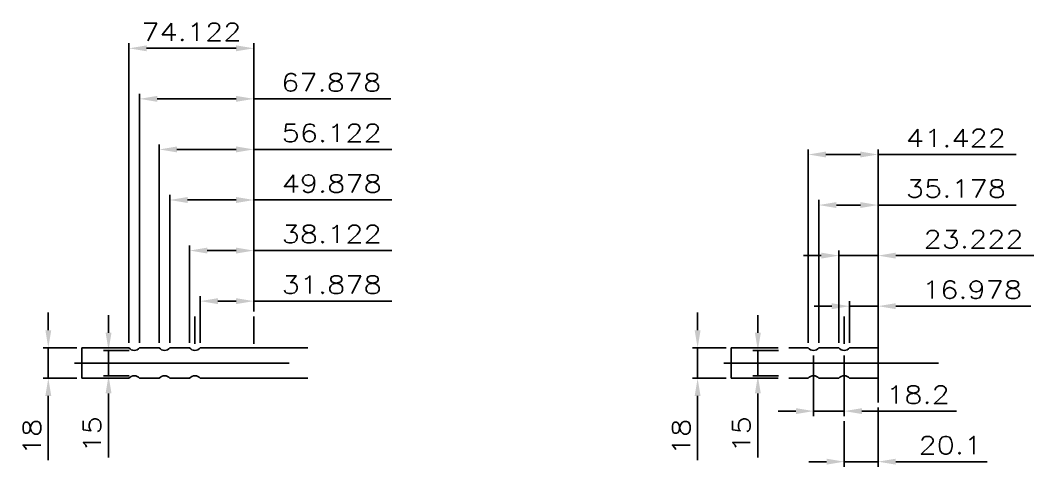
# Model space of a CAD drawing. Header units: millimetres. Extents: x -3508 to 12243, y -3609 to 4092.
# Drawn here: x 11642 to 12243, y -2322 to -2057 of the extents above; entities that cross this region are included whole.
import ezdxf

# ---------------------------------------------------------------- set-up
doc = ezdxf.new("R2010")
doc.units = ezdxf.units.MM
doc.header["$LTSCALE"] = 0.3
doc.header["$PDSIZE"] = -50
doc.layers.add('AM_5', color=3, linetype='Continuous', lineweight=25)
doc.styles.get("Standard").update_dxf_attribs({"font": 'romans.shx', "width": 1.2})
doc.dimstyles.new('AM_ISO$0', dxfattribs={"dimtxt": 3.5, "dimasz": 3.5, "dimexe": 1, "dimexo": 1, "dimgap": 1.5, "dimtad": 1, "dimdsep": 46, "dimtxsty": 'Standard', "dimcen": 0, "dimclrd": 256, "dimclre": 256, "dimclrt": 2, "dimadec": 0, "dimazin": 2, "dimtp": 0.1, "dimtm": 0.1, "dimtfac": 0.71, "dimtdec": 3, "dimtmove": 0, "dimatfit": 3, "dimfxl": 0, "dimlwd": -1, "dimlwe": -1, "dimarcsym": 0})

# ---------------------------------------------------------------- blocks, each defined once
blk = doc.blocks.new('*D1147')
at = {"layer": 'AM_5', "linetype": 'ByBlock', "transparency": 16777216}
for p, q in [((11748.29, -2248.15), (11748.29, -2220.39)), ((11758.79, -2223.39), (11769.66, -2223.39)), ((11780.16, -2229.59), (11780.16, -2220.39)), ((11780.16, -2223.39), (11862.06, -2223.39))]:
    blk.add_line(p, q, dxfattribs=at)
at = {"layer": 'AM_5', "transparency": 16777216}
for points in [[(11758.79, -2221.64), (11758.79, -2225.14), (11748.29, -2223.39)], [(11769.66, -2221.64), (11769.66, -2225.14), (11780.16, -2223.39)]]:
    blk.add_solid(points, dxfattribs=at)
at = {"layer": 'Defpoints', "color": 0, "transparency": 16777216}
for p in [(11780.16, -2223.39), (11780.16, -2232.59), (11748.29, -2251.15)]:
    blk.add_point(p, dxfattribs=at)
at = {"layer": 'AM_5', "color": 2, "transparency": 16777216, "insert": (11826.36, -2213.64), "char_height": 10.5, "attachment_point": 5}
blk.add_mtext('31.878', dxfattribs=at)
blk = doc.blocks.new('*D1148')
at = {"layer": 'AM_5', "linetype": 'ByBlock', "transparency": 16777216}
for p, q in [((11742.04, -2248.15), (11742.04, -2190.39)), ((11752.54, -2193.39), (11769.66, -2193.39)), ((11780.16, -2229.59), (11780.16, -2190.39)), ((11780.16, -2193.39), (11862.06, -2193.39))]:
    blk.add_line(p, q, dxfattribs=at)
at = {"layer": 'AM_5', "transparency": 16777216}
for points in [[(11752.54, -2191.64), (11752.54, -2195.14), (11742.04, -2193.39)], [(11769.66, -2191.64), (11769.66, -2195.14), (11780.16, -2193.39)]]:
    blk.add_solid(points, dxfattribs=at)
at = {"layer": 'Defpoints', "color": 0, "transparency": 16777216}
for p in [(11780.16, -2193.39), (11780.16, -2232.59), (11742.04, -2251.15)]:
    blk.add_point(p, dxfattribs=at)
at = {"layer": 'AM_5', "color": 2, "transparency": 16777216, "insert": (11826.36, -2183.64), "char_height": 10.5, "attachment_point": 5}
blk.add_mtext('38.122', dxfattribs=at)
blk = doc.blocks.new('*D1149')
at = {"layer": 'AM_5', "linetype": 'ByBlock', "transparency": 16777216}
for p, q in [((11730.29, -2248.15), (11730.29, -2160.39)), ((11740.79, -2163.39), (11769.66, -2163.39)), ((11780.16, -2229.59), (11780.16, -2160.39)), ((11780.16, -2163.39), (11862.06, -2163.39))]:
    blk.add_line(p, q, dxfattribs=at)
at = {"layer": 'AM_5', "transparency": 16777216}
for points in [[(11740.79, -2161.64), (11740.79, -2165.14), (11730.29, -2163.39)], [(11769.66, -2161.64), (11769.66, -2165.14), (11780.16, -2163.39)]]:
    blk.add_solid(points, dxfattribs=at)
at = {"layer": 'Defpoints', "color": 0, "transparency": 16777216}
for p in [(11780.16, -2163.39), (11780.16, -2232.59), (11730.29, -2251.15)]:
    blk.add_point(p, dxfattribs=at)
at = {"layer": 'AM_5', "color": 2, "transparency": 16777216, "insert": (11826.36, -2153.64), "char_height": 10.5, "attachment_point": 5}
blk.add_mtext('49.878', dxfattribs=at)
blk = doc.blocks.new('*D1150')
at = {"layer": 'AM_5', "linetype": 'ByBlock', "transparency": 16777216}
for p, q in [((11724.04, -2248.15), (11724.04, -2130.39)), ((11734.54, -2133.39), (11769.66, -2133.39)), ((11780.16, -2229.59), (11780.16, -2130.39)), ((11780.16, -2133.39), (11862.06, -2133.39))]:
    blk.add_line(p, q, dxfattribs=at)
at = {"layer": 'AM_5', "transparency": 16777216}
for points in [[(11734.54, -2131.64), (11734.54, -2135.14), (11724.04, -2133.39)], [(11769.66, -2131.64), (11769.66, -2135.14), (11780.16, -2133.39)]]:
    blk.add_solid(points, dxfattribs=at)
at = {"layer": 'Defpoints', "color": 0, "transparency": 16777216}
for p in [(11780.16, -2133.39), (11780.16, -2232.59), (11724.04, -2251.15)]:
    blk.add_point(p, dxfattribs=at)
at = {"layer": 'AM_5', "color": 2, "transparency": 16777216, "insert": (11826.36, -2123.64), "char_height": 10.5, "attachment_point": 5}
blk.add_mtext('56.122', dxfattribs=at)
blk = doc.blocks.new('*D1151')
at = {"layer": 'AM_5', "linetype": 'ByBlock', "transparency": 16777216}
for p, q in [((11712.29, -2248.15), (11712.29, -2100.39)), ((11722.79, -2103.39), (11769.66, -2103.39)), ((11780.16, -2229.59), (11780.16, -2100.39)), ((11780.16, -2103.39), (11861.46, -2103.39))]:
    blk.add_line(p, q, dxfattribs=at)
at = {"layer": 'AM_5', "transparency": 16777216}
for points in [[(11722.79, -2101.64), (11722.79, -2105.14), (11712.29, -2103.39)], [(11769.66, -2101.64), (11769.66, -2105.14), (11780.16, -2103.39)]]:
    blk.add_solid(points, dxfattribs=at)
at = {"layer": 'Defpoints', "color": 0, "transparency": 16777216}
for p in [(11780.16, -2103.39), (11780.16, -2232.59), (11712.29, -2251.15)]:
    blk.add_point(p, dxfattribs=at)
at = {"layer": 'AM_5', "color": 2, "transparency": 16777216, "insert": (11826.06, -2093.64), "char_height": 10.5, "attachment_point": 5}
blk.add_mtext('67.878', dxfattribs=at)
blk = doc.blocks.new('*D1152')
at = {"layer": 'AM_5', "linetype": 'ByBlock', "transparency": 16777216}
for p, q in [((11706.04, -2248.15), (11706.04, -2070.39)), ((11716.54, -2073.39), (11769.66, -2073.39)), ((11780.16, -2229.59), (11780.16, -2070.39))]:
    blk.add_line(p, q, dxfattribs=at)
at = {"layer": 'AM_5', "transparency": 16777216}
for points in [[(11716.54, -2071.64), (11716.54, -2075.14), (11706.04, -2073.39)], [(11769.66, -2071.64), (11769.66, -2075.14), (11780.16, -2073.39)]]:
    blk.add_solid(points, dxfattribs=at)
at = {"layer": 'Defpoints', "color": 0, "transparency": 16777216}
for p in [(11780.16, -2073.39), (11780.16, -2232.59), (11706.04, -2251.15)]:
    blk.add_point(p, dxfattribs=at)
at = {"layer": 'AM_5', "color": 2, "transparency": 16777216, "insert": (11743.1, -2063.64), "char_height": 10.5, "attachment_point": 5}
blk.add_mtext('74.122', dxfattribs=at)
blk = doc.blocks.new('*D1153')
at = {"layer": 'AM_5', "linetype": 'ByBlock', "transparency": 16777216}
for p, q in [((11658.17, -2240.65), (11658.17, -2230.15)), ((11675.05, -2251.15), (11655.17, -2251.15)), ((11658.17, -2251.15), (11658.17, -2269.15)), ((11675.05, -2269.15), (11655.17, -2269.15)), ((11658.17, -2279.65), (11658.17, -2317.75))]:
    blk.add_line(p, q, dxfattribs=at)
at = {"layer": 'AM_5', "transparency": 16777216}
for points in [[(11656.42, -2240.65), (11659.92, -2240.65), (11658.17, -2251.15)], [(11656.42, -2279.65), (11659.92, -2279.65), (11658.17, -2269.15)]]:
    blk.add_solid(points, dxfattribs=at)
at = {"layer": 'Defpoints', "color": 0, "transparency": 16777216}
for p in [(11678.05, -2251.15), (11658.17, -2269.15), (11678.05, -2269.15)]:
    blk.add_point(p, dxfattribs=at)
at = {"layer": 'AM_5', "color": 2, "transparency": 16777216, "insert": (11648.42, -2303.95), "char_height": 10.5, "attachment_point": 5, "rotation": 90}
blk.add_mtext('18', dxfattribs=at)
blk = doc.blocks.new('*D1154')
at = {"layer": 'AM_5', "linetype": 'ByBlock', "transparency": 16777216}
for p, q in [((11693.93, -2242.15), (11693.93, -2231.65)), ((11706.16, -2252.65), (11690.93, -2252.65)), ((11693.93, -2252.65), (11693.93, -2267.65)), ((11706.16, -2267.65), (11690.93, -2267.65)), ((11693.93, -2278.15), (11693.93, -2316.25))]:
    blk.add_line(p, q, dxfattribs=at)
at = {"layer": 'AM_5', "transparency": 16777216}
for points in [[(11692.18, -2242.15), (11695.68, -2242.15), (11693.93, -2252.65)], [(11692.18, -2278.15), (11695.68, -2278.15), (11693.93, -2267.65)]]:
    blk.add_solid(points, dxfattribs=at)
at = {"layer": 'Defpoints', "color": 0, "transparency": 16777216}
for p in [(11709.16, -2252.65), (11693.93, -2267.65), (11709.16, -2267.65)]:
    blk.add_point(p, dxfattribs=at)
at = {"layer": 'AM_5', "color": 2, "transparency": 16777216, "insert": (11684.18, -2302.45), "char_height": 10.5, "attachment_point": 5, "rotation": 90}
blk.add_mtext('15', dxfattribs=at)
blk = doc.blocks.new('*D1157')
at = {"layer": 'AM_5', "linetype": 'ByBlock', "transparency": 16777216}
for p, q in [((12133.66, -2248.15), (12133.66, -2223.39)), ((12150.64, -2232.59), (12150.64, -2223.39)), ((12123.16, -2226.39), (12112.66, -2226.39)), ((12133.66, -2226.39), (12150.64, -2226.39)), ((12161.14, -2226.39), (12241.24, -2226.39))]:
    blk.add_line(p, q, dxfattribs=at)
at = {"layer": 'AM_5', "transparency": 16777216}
for points in [[(12123.16, -2224.64), (12123.16, -2228.14), (12133.66, -2226.39)], [(12161.14, -2224.64), (12161.14, -2228.14), (12150.64, -2226.39)]]:
    blk.add_solid(points, dxfattribs=at)
at = {"layer": 'Defpoints', "color": 0, "transparency": 16777216}
for p in [(12150.64, -2226.39), (12150.64, -2235.59), (12133.66, -2251.15)]:
    blk.add_point(p, dxfattribs=at)
at = {"layer": 'AM_5', "color": 2, "transparency": 16777216, "insert": (12206.44, -2216.64), "char_height": 10.5, "attachment_point": 5}
blk.add_mtext('16.978', dxfattribs=at)
blk = doc.blocks.new('*D1158')
at = {"layer": 'AM_5', "linetype": 'ByBlock', "transparency": 16777216}
for p, q in [((12127.41, -2248.15), (12127.41, -2193.39)), ((12150.64, -2232.59), (12150.64, -2193.39)), ((12116.91, -2196.39), (12106.41, -2196.39)), ((12127.41, -2196.39), (12150.64, -2196.39)), ((12161.14, -2196.39), (12243.04, -2196.39))]:
    blk.add_line(p, q, dxfattribs=at)
at = {"layer": 'AM_5', "transparency": 16777216}
for points in [[(12116.91, -2194.64), (12116.91, -2198.14), (12127.41, -2196.39)], [(12161.14, -2194.64), (12161.14, -2198.14), (12150.64, -2196.39)]]:
    blk.add_solid(points, dxfattribs=at)
at = {"layer": 'Defpoints', "color": 0, "transparency": 16777216}
for p in [(12150.64, -2196.39), (12150.64, -2235.59), (12127.41, -2251.15)]:
    blk.add_point(p, dxfattribs=at)
at = {"layer": 'AM_5', "color": 2, "transparency": 16777216, "insert": (12207.34, -2186.64), "char_height": 10.5, "attachment_point": 5}
blk.add_mtext('23.222', dxfattribs=at)
blk = doc.blocks.new('*D1159')
at = {"layer": 'AM_5', "linetype": 'ByBlock', "transparency": 16777216}
for p, q in [((12115.46, -2248.15), (12115.46, -2163.39)), ((12150.64, -2232.59), (12150.64, -2163.39)), ((12125.96, -2166.39), (12140.14, -2166.39)), ((12150.64, -2166.39), (12232.54, -2166.39))]:
    blk.add_line(p, q, dxfattribs=at)
at = {"layer": 'AM_5', "transparency": 16777216}
for points in [[(12125.96, -2164.64), (12125.96, -2168.14), (12115.46, -2166.39)], [(12140.14, -2164.64), (12140.14, -2168.14), (12150.64, -2166.39)]]:
    blk.add_solid(points, dxfattribs=at)
at = {"layer": 'Defpoints', "color": 0, "transparency": 16777216}
for p in [(12150.64, -2166.39), (12150.64, -2235.59), (12115.46, -2251.15)]:
    blk.add_point(p, dxfattribs=at)
at = {"layer": 'AM_5', "color": 2, "transparency": 16777216, "insert": (12196.84, -2156.64), "char_height": 10.5, "attachment_point": 5}
blk.add_mtext('35.178', dxfattribs=at)
blk = doc.blocks.new('*D1160')
at = {"layer": 'AM_5', "linetype": 'ByBlock', "transparency": 16777216}
for p, q in [((12109.21, -2248.15), (12109.21, -2133.39)), ((12150.64, -2232.59), (12150.64, -2133.39)), ((12119.71, -2136.39), (12140.14, -2136.39)), ((12150.64, -2136.39), (12232.54, -2136.39))]:
    blk.add_line(p, q, dxfattribs=at)
at = {"layer": 'AM_5', "transparency": 16777216}
for points in [[(12119.71, -2134.64), (12119.71, -2138.14), (12109.21, -2136.39)], [(12140.14, -2134.64), (12140.14, -2138.14), (12150.64, -2136.39)]]:
    blk.add_solid(points, dxfattribs=at)
at = {"layer": 'Defpoints', "color": 0, "transparency": 16777216}
for p in [(12150.64, -2136.39), (12150.64, -2235.59), (12109.21, -2251.15)]:
    blk.add_point(p, dxfattribs=at)
at = {"layer": 'AM_5', "color": 2, "transparency": 16777216, "insert": (12196.84, -2126.64), "char_height": 10.5, "attachment_point": 5}
blk.add_mtext('41.422', dxfattribs=at)
blk = doc.blocks.new('*D1155')
at = {"layer": 'AM_5', "linetype": 'ByBlock', "transparency": 16777216}
for p, q in [((12043.54, -2240.65), (12043.54, -2230.15)), ((12060.42, -2251.15), (12040.54, -2251.15)), ((12043.54, -2251.15), (12043.54, -2269.15)), ((12060.42, -2269.15), (12040.54, -2269.15)), ((12043.54, -2279.65), (12043.54, -2317.75))]:
    blk.add_line(p, q, dxfattribs=at)
at = {"layer": 'AM_5', "transparency": 16777216}
for points in [[(12041.79, -2240.65), (12045.29, -2240.65), (12043.54, -2251.15)], [(12041.79, -2279.65), (12045.29, -2279.65), (12043.54, -2269.15)]]:
    blk.add_solid(points, dxfattribs=at)
at = {"layer": 'Defpoints', "color": 0, "transparency": 16777216}
for p in [(12063.42, -2251.15), (12043.54, -2269.15), (12063.42, -2269.15)]:
    blk.add_point(p, dxfattribs=at)
at = {"layer": 'AM_5', "color": 2, "transparency": 16777216, "insert": (12033.79, -2303.95), "char_height": 10.5, "attachment_point": 5, "rotation": 90}
blk.add_mtext('18', dxfattribs=at)
blk = doc.blocks.new('*D1156')
at = {"layer": 'AM_5', "linetype": 'ByBlock', "transparency": 16777216}
for p, q in [((12079.3, -2242.15), (12079.3, -2231.65)), ((12091.54, -2252.65), (12076.3, -2252.65)), ((12079.3, -2252.65), (12079.3, -2267.65)), ((12091.54, -2267.65), (12076.3, -2267.65)), ((12079.3, -2278.15), (12079.3, -2316.25))]:
    blk.add_line(p, q, dxfattribs=at)
at = {"layer": 'AM_5', "transparency": 16777216}
for points in [[(12077.55, -2242.15), (12081.05, -2242.15), (12079.3, -2252.65)], [(12077.55, -2278.15), (12081.05, -2278.15), (12079.3, -2267.65)]]:
    blk.add_solid(points, dxfattribs=at)
at = {"layer": 'Defpoints', "color": 0, "transparency": 16777216}
for p in [(12094.54, -2252.65), (12079.3, -2267.65), (12094.54, -2267.65)]:
    blk.add_point(p, dxfattribs=at)
at = {"layer": 'AM_5', "color": 2, "transparency": 16777216, "insert": (12069.55, -2302.45), "char_height": 10.5, "attachment_point": 5, "rotation": 90}
blk.add_mtext('15', dxfattribs=at)
blk = doc.blocks.new('*D1161')
at = {"layer": 'AM_5', "linetype": 'ByBlock', "transparency": 16777216}
for p, q in [((12112.34, -2255.65), (12112.34, -2291.65)), ((12130.54, -2255.65), (12130.54, -2291.65)), ((12101.84, -2288.65), (12091.34, -2288.65)), ((12112.34, -2288.65), (12130.54, -2288.65)), ((12141.04, -2288.65), (12197.14, -2288.65))]:
    blk.add_line(p, q, dxfattribs=at)
at = {"layer": 'AM_5', "transparency": 16777216}
for points in [[(12101.84, -2286.9), (12101.84, -2290.4), (12112.34, -2288.65)], [(12141.04, -2286.9), (12141.04, -2290.4), (12130.54, -2288.65)]]:
    blk.add_solid(points, dxfattribs=at)
at = {"layer": 'Defpoints', "color": 0, "transparency": 16777216}
for p in [(12112.34, -2252.65), (12130.54, -2252.65), (12130.54, -2288.65)]:
    blk.add_point(p, dxfattribs=at)
at = {"layer": 'AM_5', "color": 2, "transparency": 16777216, "insert": (12174.34, -2278.9), "char_height": 10.5, "attachment_point": 5}
blk.add_mtext('18.2', dxfattribs=at)
blk = doc.blocks.new('*D1162')
at = {"layer": 'AM_5', "linetype": 'ByBlock', "transparency": 16777216}
for p, q in [((12150.64, -2286.57), (12150.64, -2321.65)), ((12130.54, -2294.65), (12130.54, -2321.65)), ((12120.04, -2318.65), (12109.54, -2318.65)), ((12130.54, -2318.65), (12150.64, -2318.65)), ((12161.14, -2318.65), (12215.44, -2318.65))]:
    blk.add_line(p, q, dxfattribs=at)
at = {"layer": 'AM_5', "transparency": 16777216}
for points in [[(12120.04, -2316.9), (12120.04, -2320.4), (12130.54, -2318.65)], [(12161.14, -2316.9), (12161.14, -2320.4), (12150.64, -2318.65)]]:
    blk.add_solid(points, dxfattribs=at)
at = {"layer": 'Defpoints', "color": 0, "transparency": 16777216}
for p in [(12150.64, -2283.57), (12130.54, -2291.65), (12150.64, -2318.65)]:
    blk.add_point(p, dxfattribs=at)
at = {"layer": 'AM_5', "color": 2, "transparency": 16777216, "insert": (12193.54, -2308.9), "char_height": 10.5, "attachment_point": 5}
blk.add_mtext('20.1', dxfattribs=at)

msp = doc.modelspace()

# ---------------------------------------------------------------- linework, layer by layer
for p, q in [((11745.1626, -2248.6496), (11745.1626, -2232.5863)), ((11780.1626, -2248.6496), (11780.1626, -2232.5863)), ((12130.5352, -2248.6496), (12130.5352, -2232.5863)), ((12150.6352, -2283.5745), (12150.6352, -2232.5863)), ((11678.0451, -2251.1496), (11678.0451, -2269.1496)), ((11678.0451, -2251.1496), (11706.0401, -2251.1496)), ((11712.2851, -2251.1496), (11724.0401, -2251.1496)), ((11730.2851, -2251.1496), (11742.0401, -2251.1496)), ((11748.2851, -2251.1496), (11812.2801, -2251.1496)), ((12063.4177, -2251.1496), (12063.4177, -2269.1496)), ((12063.4177, -2251.1496), (12091.4127, -2251.1496)), ((12097.6577, -2251.1496), (12109.2127, -2251.1496)), ((12115.4577, -2251.1496), (12127.4127, -2251.1496)), ((12133.6577, -2251.1496), (12150.6352, -2251.1496)), ((11673.6588, -2260.1496), (11801.1083, -2260.1496)), ((12059.0314, -2260.1496), (12186.4809, -2260.1496)), ((11678.0451, -2269.1496), (11706.0401, -2269.1496)), ((11712.2851, -2269.1496), (11724.0401, -2269.1496)), ((11730.2851, -2269.1496), (11742.0401, -2269.1496)), ((11748.2851, -2269.1496), (11812.2801, -2269.1496)), ((12063.4177, -2269.1496), (12091.4127, -2269.1496)), ((12097.6577, -2269.1496), (12109.2127, -2269.1496)), ((12115.4577, -2269.1496), (12127.4127, -2269.1496)), ((12133.6577, -2269.1496), (12150.6352, -2269.1496))]:
    msp.add_line(p, q)
for centre, start, end in [((11709.1626, -2248.6496), 218.6821875, 321.3178125), ((11727.1626, -2248.6496), 218.6821875, 321.3178125), ((11745.1626, -2248.6496), 218.6821875, 321.3178125), ((12112.3352, -2248.6496), 218.6821875, 321.3178125), ((12130.5352, -2248.6496), 218.6821875, 321.3178125), ((11709.1626, -2271.6496), 38.6821875, 141.3178125), ((11727.1626, -2271.6496), 38.6821875, 141.3178125), ((11745.1626, -2271.6496), 38.6821875, 141.3178125), ((12112.3352, -2271.6496), 38.6821875, 141.3178125), ((12130.5352, -2271.6496), 38.6821875, 141.3178125)]:
    msp.add_arc(centre, 4, start, end)

# ---------------------------------------------------------------- dimensions: what is measured, and where the dimension line sits
at = {"layer": 'AM_5'}
for base, p1, p2, angle, picture, middle in [((11780.162581, -2073.392645), (11706.040082, -2251.149572), (11780.162581, -2232.586303), 0, '*D1152', (11743.101331, -2063.642645)), ((11780.162581, -2103.392645), (11712.28508, -2251.149572), (11780.162581, -2232.586303), 0, '*D1151', (11826.062581, -2093.642645)), ((11780.162581, -2133.392645), (11724.040082, -2251.149572), (11780.162581, -2232.586303), 0, '*D1150', (11826.362581, -2123.642645)), ((12150.635216, -2136.392645), (12109.212717, -2251.149572), (12150.635216, -2235.586303), 0, '*D1160', (12196.835216, -2126.642645)), ((11780.162581, -2163.392645), (11730.28508, -2251.149572), (11780.162581, -2232.586303), 0, '*D1149', (11826.362581, -2153.642645)), ((12150.635216, -2166.392645), (12115.457715, -2251.149572), (12150.635216, -2235.586303), 0, '*D1159', (12196.835216, -2156.642645)), ((11780.162581, -2193.392645), (11742.040082, -2251.149572), (11780.162581, -2232.586303), 0, '*D1148', (11826.362581, -2183.642645)), ((12150.635216, -2196.392645), (12127.412717, -2251.149572), (12150.635216, -2235.586303), 0, '*D1158', (12207.335216, -2186.642645)), ((11780.162581, -2223.392645), (11748.28508, -2251.149572), (11780.162581, -2232.586303), 0, '*D1147', (11826.362581, -2213.642645)), ((12150.635216, -2226.392645), (12133.657715, -2251.149572), (12150.635216, -2235.586303), 0, '*D1157', (12206.435216, -2216.642645)), ((11658.1659, -2269.1496), (11678.0451, -2251.1496), (11678.0451, -2269.1496), 90, '*D1153', (11648.4159, -2303.9496)), ((12043.5386, -2269.1496), (12063.4177, -2251.1496), (12063.4177, -2269.1496), 90, '*D1155', (12033.7886, -2303.9496)), ((11693.927, -2267.6496), (11709.1626, -2252.6496), (11709.1626, -2267.6496), 90, '*D1154', (11684.177, -2302.4496)), ((12079.2997, -2267.6496), (12094.5352, -2252.6496), (12094.5352, -2267.6496), 90, '*D1156', (12069.5497, -2302.4496)), ((12130.5352, -2288.6496), (12112.3352, -2252.6496), (12130.5352, -2252.6496), 0, '*D1161', (12174.3352, -2278.8996)), ((12150.6352, -2318.6496), (12130.5352, -2291.6496), (12150.6352, -2283.5745), 0, '*D1162', (12193.5352, -2308.8996))]:
    dim = msp.add_linear_dim(base=base, p1=p1, p2=p2, angle=angle, dimstyle='AM_ISO$0', override={"dimscale": 3, "dimdec": 3}, dxfattribs=at)
    dim.commit()
    dim.dimension.update_dxf_attribs({"geometry": picture, "text_midpoint": middle})

doc.saveas('drawing.dxf')
